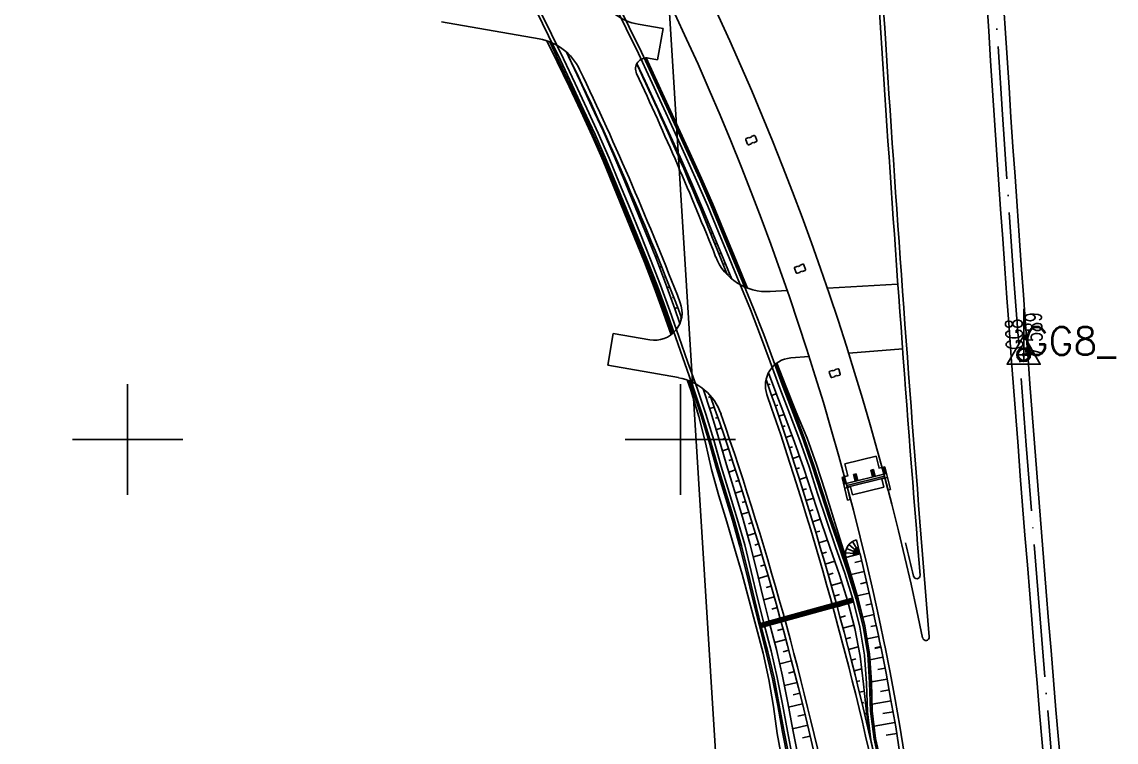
# Model space of a CAD drawing. Header units: inches. Extents: x 499362 to 502582, y 2541888 to 2545349.
# Drawn here: x 501180.9 to 501378.8, y 2543145.3 to 2543275.5 of the extents above; entities that cross this region are included whole.
import ezdxf
from ezdxf.enums import TextEntityAlignment as Align

# ---------------------------------------------------------------- set-up
doc = ezdxf.new("R2010")
doc.units = ezdxf.units.IN
doc.linetypes.add('ACAD_ISO04W100', pattern=[30, 24, -3, 0, -3])
doc.linetypes.add('HIDDEN2', pattern=[4, 3, -1])
for name, color, linetype in [('0-段落划分', 2, 'Continuous'), ('坐标网', 2, 'Continuous'), ('控制导线点', 7, 'Continuous'), ('桥-立柱', 5, 'Continuous')]:
    doc.layers.add(name, color=color, linetype=linetype)
doc.styles.add('SB', font='txt.shx', dxfattribs={"height": 5, "bigfont": 'textf.shx'})
doc.styles.get("Standard").update_dxf_attribs({"font": 'simplex1.shx', "width": 0.7, "bigfont": 'hztxt.shx'})

# ---------------------------------------------------------------- blocks, each defined once
blk = doc.blocks.new('szs')
for p, q in [((-0.5, 0), (0.5, 0)), ((0, -0.5), (0, 0.5))]:
    blk.add_line(p, q)
blk = doc.blocks.new('s22')
blk.add_lwpolyline([(0, 1.732), (-1.5, -0.866), (1.5, -0.866)], close=True)
blk.add_point((0, 0))
blk = doc.blocks.new('A$C035667EC')
at = {"layer": '桥-立柱', "color": 1, "ltscale": 10}
for p, q in [((501312.17, 2543253.39), (501311.83, 2543254.22)), ((501312.38, 2543254.6), (501311.91, 2543254.42)), ((501312.38, 2543254.6), (501312.51, 2543254.55)), ((501312.79, 2543254.66), (501312.51, 2543254.55)), ((501312.84, 2543254.79), (501312.79, 2543254.66)), ((501312.89, 2543253.62), (501312.83, 2543253.49)), ((501313.3, 2543254.98), (501312.84, 2543254.79)), ((501313.16, 2543253.74), (501312.89, 2543253.62)), ((501313.29, 2543253.68), (501313.16, 2543253.74)), ((501313.76, 2543253.87), (501313.29, 2543253.68)), ((501313.5, 2543254.9), (501313.84, 2543254.07)), ((501312.83, 2543253.49), (501312.37, 2543253.3)), ((501320.96, 2543230.16), (501320.67, 2543231.01)), ((501321.23, 2543231.37), (501320.76, 2543231.2)), ((501321.63, 2543230.24), (501321.16, 2543230.07)), ((501321.23, 2543231.37), (501321.36, 2543231.31)), ((501321.64, 2543231.41), (501321.36, 2543231.31)), ((501321.69, 2543230.36), (501321.63, 2543230.24)), ((501321.7, 2543231.53), (501321.64, 2543231.41)), ((501321.97, 2543230.46), (501321.69, 2543230.36)), ((501322.17, 2543231.7), (501321.7, 2543231.53)), ((501322.1, 2543230.4), (501321.97, 2543230.46)), ((501322.57, 2543230.57), (501322.1, 2543230.4)), ((501322.36, 2543231.61), (501322.66, 2543230.76)), ((501327.2, 2543211.33), (501326.94, 2543212.19)), ((501327.52, 2543212.52), (501327.04, 2543212.38)), ((501327.52, 2543212.52), (501327.64, 2543212.46)), ((501327.93, 2543212.54), (501327.64, 2543212.46)), ((501328, 2543212.67), (501327.93, 2543212.54)), ((501328.48, 2543212.81), (501328, 2543212.67)), ((501328.66, 2543212.71), (501328.92, 2543211.85)), ((501327.86, 2543211.37), (501327.38, 2543211.23)), ((501327.93, 2543211.5), (501327.86, 2543211.37)), ((501328.22, 2543211.58), (501327.93, 2543211.5)), ((501328.34, 2543211.52), (501328.22, 2543211.58)), ((501328.82, 2543211.66), (501328.34, 2543211.52))]:
    blk.add_line(p, q, dxfattribs=at)
at = {"layer": '桥-立柱', "color": 1, "linetype": 'Continuous'}
for p, q in [((501329.76, 2543195.64), (501335.39, 2543197.03)), ((501335.94, 2543194.82), (501335.39, 2543197.03)), ((501330.31, 2543193.43), (501329.76, 2543195.64)), ((501334.44, 2543194.45), (501334.91, 2543194.57)), ((501334.74, 2543193.24), (501334.44, 2543194.45)), ((501334.97, 2543193.3), (501334.67, 2543194.51)), ((501335.21, 2543193.36), (501334.91, 2543194.57)), ((501337.01, 2543195.09), (501335.92, 2543194.82)), ((501336.76, 2543195.03), (501337.06, 2543193.82)), ((501337.01, 2543195.09), (501338.02, 2543190.99)), ((501330.02, 2543193.36), (501329.24, 2543193.17)), ((501329.24, 2543193.17), (501330.25, 2543189.07)), ((501329.48, 2543193.23), (501329.78, 2543192.01)), ((501337.31, 2543193.88), (501329.54, 2543191.95)), ((501330.33, 2543193.44), (501330.02, 2543193.36)), ((501336.92, 2543193.37), (501330.12, 2543191.69)), ((501336.99, 2543193.08), (501330.19, 2543191.39)), ((501331.8, 2543193.8), (501331.33, 2543193.69)), ((501331.63, 2543192.47), (501331.33, 2543193.69)), ((501331.88, 2543192.53), (501331.58, 2543193.75)), ((501332.1, 2543192.59), (501331.8, 2543193.8)), ((501337, 2543193.03), (501336.42, 2543192.88)), ((501336.79, 2543191.4), (501336.42, 2543192.88)), ((501336.82, 2543193.76), (501337.53, 2543190.87)), ((501337.49, 2543193.15), (501337, 2543193.03)), ((501330.21, 2543191.35), (501329.72, 2543191.23)), ((501329.72, 2543191.23), (501330.21, 2543191.35)), ((501330.03, 2543192.07), (501330.74, 2543189.19)), ((501330.79, 2543191.49), (501330.21, 2543191.35)), ((501331.15, 2543190.01), (501330.79, 2543191.49)), ((501336.79, 2543191.4), (501331.15, 2543190.01)), ((501338.02, 2543190.99), (501337.53, 2543190.87)), ((501330.25, 2543189.07), (501330.74, 2543189.19))]:
    blk.add_line(p, q, dxfattribs=at)
at = {"layer": '桥-立柱', "color": 1, "ltscale": 10}
for centre, start, end in [((501311.97, 2543254.28), 112.1627, 202.1627), ((501313.36, 2543254.84), 22.1627, 112.1627), ((501313.7, 2543254.01), 292.1627, 22.1627), ((501312.31, 2543253.44), 202.1627, 292.1627), ((501320.81, 2543231.06), 109.4081, 199.4081), ((501321.11, 2543230.21), 199.4081, 289.4081), ((501322.22, 2543231.56), 19.4081, 109.4081), ((501322.52, 2543230.71), 289.4081, 19.4081), ((501327.08, 2543212.24), 106.6535, 196.6535), ((501328.52, 2543212.67), 16.6535, 106.6535), ((501327.34, 2543211.37), 196.6535, 286.6535), ((501328.78, 2543211.8), 286.6535, 16.6535)]:
    blk.add_arc(centre, 0.15, start, end, dxfattribs=at)
blk = doc.blocks.new('A$C3A006F90')
at = {"layer": '0-段落划分', "color": 2, "linetype": 'Continuous'}
for p, q in [((501293.86, 2543344.61), (501306.9, 2543134.86)), ((501293.56, 2543264.77), (501293.65, 2543264.81)), ((501294.4, 2543262.95), (501294.44, 2543262.97)), ((501295.23, 2543261.14), (501295.32, 2543261.18)), ((501296.06, 2543259.32), (501296.11, 2543259.34)), ((501296.88, 2543257.49), (501296.99, 2543257.54)), ((501297.69, 2543255.66), (501297.76, 2543255.69)), ((501298.5, 2543253.84), (501298.65, 2543253.9)), ((501299.3, 2543252), (501299.39, 2543252.04)), ((501300.1, 2543250.17), (501300.31, 2543250.26)), ((501300.89, 2543248.33), (501301.01, 2543248.38)), ((501301.68, 2543246.49), (501301.95, 2543246.61)), ((501302.46, 2543244.65), (501302.6, 2543244.71)), ((501303.23, 2543242.81), (501303.53, 2543242.93)), ((501303.99, 2543240.96), (501304.15, 2543241.02)), ((501304.75, 2543239.11), (501305.07, 2543239.24)), ((501294.32, 2543236.88), (501294.16, 2543236.81)), ((501305.51, 2543237.26), (501305.67, 2543237.32)), ((501295.08, 2543235.03), (501294.75, 2543234.9)), ((501306.26, 2543235.4), (501306.6, 2543235.54)), ((501295.83, 2543233.18), (501295.67, 2543233.11)), ((501307, 2543233.54), (501307.18, 2543233.62)), ((501307.74, 2543231.68), (501308.14, 2543231.84)), ((501296.58, 2543231.32), (501296.22, 2543231.18)), ((501308.47, 2543229.82), (501308.69, 2543229.91)), ((501297.32, 2543229.47), (501297.13, 2543229.39)), ((501298.06, 2543227.61), (501297.64, 2543227.44)), ((501298.79, 2543225.74), (501298.55, 2543225.65)), ((501299.51, 2543223.88), (501299, 2543223.68)), ((501300.23, 2543222.01), (501299.94, 2543221.9)), ((501315.85, 2543209.88), (501316.24, 2543210.02)), ((501316.51, 2543207.99), (501317.34, 2543208.28)), ((501305.46, 2543207.77), (501305.07, 2543207.64)), ((501317.16, 2543206.1), (501317.61, 2543206.25)), ((501306.12, 2543205.89), (501305.31, 2543205.6)), ((501317.8, 2543204.21), (501318.77, 2543204.53)), ((501306.78, 2543204), (501306.34, 2543203.85)), ((501318.44, 2543202.31), (501318.96, 2543202.49)), ((501307.43, 2543202.1), (501306.5, 2543201.79)), ((501308.07, 2543200.21), (501307.57, 2543200.04)), ((501319.08, 2543200.41), (501320.2, 2543200.78)), ((501308.71, 2543198.32), (501307.63, 2543197.95)), ((501319.7, 2543198.51), (501320.3, 2543198.71)), ((501309.34, 2543196.42), (501308.76, 2543196.23)), ((501320.32, 2543196.61), (501321.55, 2543197.01)), ((501309.96, 2543194.52), (501308.76, 2543194.12)), ((501320.94, 2543194.71), (501321.57, 2543194.91)), ((501310.58, 2543192.62), (501309.96, 2543192.41)), ((501321.55, 2543192.8), (501322.83, 2543193.21)), ((501311.19, 2543190.71), (501309.91, 2543190.3)), ((501322.15, 2543190.9), (501322.79, 2543191.1)), ((501311.8, 2543188.81), (501311.15, 2543188.6)), ((501322.75, 2543188.99), (501324.06, 2543189.39)), ((501312.4, 2543186.9), (501311.1, 2543186.49)), ((501323.34, 2543187.08), (501324.01, 2543187.28)), ((501312.99, 2543184.99), (501312.32, 2543184.78)), ((501323.92, 2543185.16), (501325.32, 2543185.59)), ((501313.58, 2543183.08), (501312.2, 2543182.65)), ((501324.5, 2543183.25), (501325.23, 2543183.47)), ((501314.16, 2543181.16), (501313.44, 2543180.94)), ((501325.07, 2543181.33), (501326.62, 2543181.79)), ((501332.49, 2543179.37), (501330.5, 2543181.04)), ((501332.49, 2543179.37), (501331.12, 2543181.57)), ((501332.49, 2543179.37), (501331.87, 2543181.89)), ((501332.49, 2543179.37), (501331.99, 2543180.57)), ((501314.73, 2543179.25), (501313.21, 2543178.79)), ((501325.63, 2543179.41), (501326.46, 2543179.65)), ((501332.49, 2543179.37), (501329.87, 2543179.54)), ((501332.49, 2543179.37), (501329.93, 2543178.71)), ((501332.49, 2543179.37), (501330.06, 2543180.34)), ((501332.49, 2543179.37), (501331.17, 2543179.25)), ((501332.49, 2543179.37), (501331.21, 2543179.66)), ((501332.49, 2543179.37), (501331.37, 2543180.04)), ((501332.49, 2543179.37), (501331.64, 2543180.35)), ((501315.3, 2543177.33), (501314.49, 2543177.09)), ((501326.19, 2543177.49), (501327.93, 2543178)), ((501332.79, 2543178.09), (501331.55, 2543177.8)), ((501315.86, 2543175.41), (501314.15, 2543174.91)), ((501326.74, 2543175.57), (501327.66, 2543175.83)), ((501333.25, 2543176.15), (501330.88, 2543175.59)), ((501316.42, 2543173.49), (501315.51, 2543173.23)), ((501327.29, 2543173.65), (501329.2, 2543174.19)), ((501333.71, 2543174.2), (501332.57, 2543173.94)), ((501316.96, 2543171.56), (501315.07, 2543171.03)), ((501327.83, 2543171.72), (501328.81, 2543171.99)), ((501334.15, 2543172.25), (501331.99, 2543171.76)), ((501317.51, 2543169.64), (501316.53, 2543169.36)), ((501328.36, 2543169.79), (501330.37, 2543170.34)), ((501334.59, 2543170.3), (501333.54, 2543170.07)), ((501318.04, 2543167.71), (501316.04, 2543167.16)), ((501328.88, 2543167.86), (501329.88, 2543168.13)), ((501335.02, 2543168.35), (501332.99, 2543167.9)), ((501318.57, 2543165.78), (501317.56, 2543165.51)), ((501329.41, 2543165.93), (501331.37, 2543166.46)), ((501335.44, 2543166.39), (501334.44, 2543166.18)), ((501319.09, 2543163.85), (501317.05, 2543163.3)), ((501329.92, 2543164), (501330.86, 2543164.25)), ((501335.86, 2543164.43), (501333.77, 2543164)), ((501336.24, 2543162.6), (501335.15, 2543162.38)), ((501319.61, 2543161.92), (501318.58, 2543161.65)), ((501330.43, 2543162.06), (501332.18, 2543162.52)), ((501336.63, 2543160.64), (501334.29, 2543160.17)), ((501336.27, 2543162.48), (501335.18, 2543162.25)), ((501320.12, 2543159.98), (501317.99, 2543159.43)), ((501330.93, 2543160.13), (501331.74, 2543160.34)), ((501337.02, 2543158.68), (501335.72, 2543158.42)), ((501320.62, 2543158.05), (501319.53, 2543157.77)), ((501331.42, 2543158.19), (501332.8, 2543158.54)), ((501337.4, 2543156.71), (501334.56, 2543156.18)), ((501321.12, 2543156.11), (501318.84, 2543155.53)), ((501331.91, 2543156.25), (501332.48, 2543156.39)), ((501337.76, 2543154.75), (501336.19, 2543154.45)), ((501321.61, 2543154.17), (501320.41, 2543153.87)), ((501332.39, 2543154.31), (501333.28, 2543154.53)), ((501338.13, 2543152.78), (501334.68, 2543152.18)), ((501322.09, 2543152.23), (501319.59, 2543151.61)), ((501332.87, 2543152.37), (501333.17, 2543152.44)), ((501338.47, 2543150.81), (501336.64, 2543150.49)), ((501322.57, 2543150.29), (501321.25, 2543149.97)), ((501333.34, 2543150.42), (501333.69, 2543150.51)), ((501338.81, 2543148.84), (501335.05, 2543148.19)), ((501323.04, 2543148.35), (501320.29, 2543147.69)), ((501333.8, 2543148.48), (501333.9, 2543148.5)), ((501339.14, 2543146.86), (501337.21, 2543146.55)), ((501323.5, 2543146.4), (501322.09, 2543146.07)), ((501334.26, 2543146.53), (501334.31, 2543146.54))]:
    blk.add_line(p, q, dxfattribs=at)
at = {"layer": '0-段落划分', "color": 2}
for p, q in [((501256.76, 2543275.52), (501274.47, 2543272.44)), ((501292.38, 2543275.11), (501296.87, 2543274.33)), ((501296.87, 2543274.33), (501295.88, 2543268.69)), ((501294.24, 2543268.98), (501295.88, 2543268.69)), ((501326.59, 2543227.38), (501339.3, 2543228.13)), ((501316.27, 2543226.76), (501319.33, 2543226.95)), ((501287.87, 2543219.16), (501286.85, 2543213.48)), ((501287.87, 2543219.16), (501294.46, 2543218.02)), ((501330.45, 2543215.62), (501340.25, 2543216.42)), ((501319.98, 2543214.76), (501323.29, 2543215.03)), ((501286.85, 2543213.48), (501299.66, 2543211.2))]:
    blk.add_line(p, q, dxfattribs=at)
at = {"layer": '0-段落划分', "color": 2, "linetype": 'Continuous', "flags": 128}
for points in [[(501283.38, 2543287.88), (501285.68, 2543283.38), (501287.94, 2543278.86), (501290.19, 2543274.34), (501292.4, 2543269.79), (501294.55, 2543265.22), (501294.55, 2543265.22)], [(501283.38, 2543287.88), (501285.68, 2543283.38), (501287.94, 2543278.86), (501290.19, 2543274.34), (501292.4, 2543269.79), (501294.55, 2543265.22), (501294.55, 2543265.22)], [(501283.91, 2543288.15), (501286.21, 2543283.65), (501288.48, 2543279.13), (501290.73, 2543274.6), (501292.94, 2543270.05), (501295.1, 2543265.48), (501295.1, 2543265.48)], [(501283.91, 2543288.15), (501286.21, 2543283.65), (501288.48, 2543279.13), (501290.73, 2543274.6), (501292.94, 2543270.05), (501295.1, 2543265.48), (501295.1, 2543265.48)], [(501271.71, 2543281.86), (501273.96, 2543277.46), (501276.16, 2543273.03), (501278.31, 2543268.58), (501280.42, 2543264.11), (501282.5, 2543259.63), (501282.5, 2543259.63)], [(501271.71, 2543281.86), (501273.96, 2543277.46), (501276.16, 2543273.03), (501278.31, 2543268.58), (501280.42, 2543264.11), (501282.5, 2543259.63), (501282.5, 2543259.63)], [(501272.25, 2543282.14), (501274.49, 2543277.73), (501276.69, 2543273.3), (501278.85, 2543268.84), (501280.96, 2543264.37), (501283.05, 2543259.88), (501283.05, 2543259.88)], [(501272.25, 2543282.14), (501274.49, 2543277.73), (501276.69, 2543273.3), (501278.85, 2543268.84), (501280.96, 2543264.37), (501283.05, 2543259.88), (501283.05, 2543259.88)], [(501275.82, 2543272.11), (501277.72, 2543268.3), (501279.88, 2543263.86), (501282, 2543259.4), (501282, 2543259.4)], [(501276.36, 2543271.92), (501278.04, 2543268.45), (501280.14, 2543263.98), (501282.23, 2543259.5), (501282.23, 2543259.5)], [(501279.34, 2543270.12), (501279.75, 2543269.28), (501281.86, 2543264.8), (501283.95, 2543260.3), (501283.95, 2543260.3)], [(501292.14, 2543267.98), (501293.65, 2543264.8), (501293.65, 2543264.8)], [(501293.76, 2543269.01), (501295.37, 2543265.6), (501295.37, 2543265.6)], [(501293.8, 2543269.01), (501295.38, 2543265.61), (501295.38, 2543265.61)], [(501295.37, 2543265.6), (501297.49, 2543261.01), (501299.59, 2543256.4), (501301.7, 2543251.8), (501303.77, 2543247.18), (501305.77, 2543242.53), (501305.77, 2543242.53)], [(501295.38, 2543265.61), (501297.5, 2543261.01), (501299.62, 2543256.42), (501301.74, 2543251.82), (501303.84, 2543247.21), (501305.86, 2543242.57), (501305.86, 2543242.57)], [(501293.65, 2543264.8), (501295.76, 2543260.22), (501297.86, 2543255.63), (501299.95, 2543251.04), (501302.02, 2543246.44), (501304.02, 2543241.81), (501304.02, 2543241.81)], [(501294.55, 2543265.22), (501296.67, 2543260.63), (501298.77, 2543256.04), (501300.87, 2543251.44), (501302.94, 2543246.83), (501304.94, 2543242.19), (501304.94, 2543242.19)], [(501294.55, 2543265.22), (501296.67, 2543260.63), (501298.77, 2543256.04), (501300.87, 2543251.44), (501302.94, 2543246.83), (501304.94, 2543242.19), (501304.94, 2543242.19)], [(501295.1, 2543265.48), (501297.21, 2543260.88), (501299.32, 2543256.28), (501301.42, 2543251.68), (501303.5, 2543247.07), (501305.49, 2543242.42), (501305.49, 2543242.42)], [(501295.1, 2543265.48), (501297.21, 2543260.88), (501299.32, 2543256.28), (501301.42, 2543251.68), (501303.5, 2543247.07), (501305.49, 2543242.42), (501305.49, 2543242.42)], [(501282.5, 2543259.63), (501284.56, 2543255.14), (501286.55, 2543250.61), (501288.46, 2543246.06), (501290.33, 2543241.48), (501292.2, 2543236.91), (501292.2, 2543236.91)], [(501282.5, 2543259.63), (501284.56, 2543255.14), (501286.55, 2543250.61), (501288.46, 2543246.06), (501290.33, 2543241.48), (501292.2, 2543236.91), (501292.2, 2543236.91)], [(501283.05, 2543259.88), (501285.1, 2543255.38), (501287.09, 2543250.86), (501289.01, 2543246.3), (501290.89, 2543241.72), (501292.76, 2543237.14), (501292.76, 2543237.14)], [(501283.05, 2543259.88), (501285.1, 2543255.38), (501287.09, 2543250.86), (501289.01, 2543246.3), (501290.89, 2543241.72), (501292.76, 2543237.14), (501292.76, 2543237.14)], [(501283.95, 2543260.3), (501286.01, 2543255.8), (501288.01, 2543251.26), (501289.93, 2543246.69), (501291.81, 2543242.11), (501293.68, 2543237.52), (501293.68, 2543237.52)], [(501282, 2543259.4), (501284.05, 2543254.91), (501286.03, 2543250.38), (501287.92, 2543245.82), (501289.76, 2543241.24), (501291.62, 2543236.67), (501291.62, 2543236.67)], [(501282.23, 2543259.5), (501284.28, 2543255.01), (501286.27, 2543250.49), (501288.19, 2543245.94), (501290.06, 2543241.37), (501291.93, 2543236.79), (501291.93, 2543236.79)], [(501304.02, 2543241.81), (501305.94, 2543237.14), (501307.87, 2543232.48), (501309.32, 2543229.03)], [(501304.94, 2543242.19), (501306.87, 2543237.52), (501308.8, 2543232.85), (501310.76, 2543228.18), (501312.69, 2543223.51), (501314.52, 2543218.79), (501314.52, 2543218.79)], [(501304.94, 2543242.19), (501306.87, 2543237.52), (501308.8, 2543232.85), (501310.76, 2543228.18), (501312.69, 2543223.51), (501314.52, 2543218.79), (501314.52, 2543218.79)], [(501305.49, 2543242.42), (501307.42, 2543237.74), (501309.36, 2543233.07), (501311.32, 2543228.4), (501313.25, 2543223.72), (501315.08, 2543219), (501315.08, 2543219)], [(501305.49, 2543242.42), (501307.42, 2543237.74), (501309.36, 2543233.07), (501311.32, 2543228.4), (501313.25, 2543223.72), (501315.08, 2543219), (501315.08, 2543219)], [(501305.77, 2543242.53), (501307.7, 2543237.85), (501309.64, 2543233.18), (501311.6, 2543228.5), (501312.04, 2543227.43)], [(501305.86, 2543242.57), (501307.79, 2543237.89), (501309.73, 2543233.21), (501311.69, 2543228.54), (501312.17, 2543227.38)], [(501291.62, 2543236.67), (501293.48, 2543232.1), (501295.26, 2543227.49), (501296.95, 2543222.86), (501298.33, 2543218.96)], [(501291.93, 2543236.79), (501293.79, 2543232.22), (501295.56, 2543227.61), (501297.24, 2543222.97), (501298.57, 2543219.15)], [(501292.2, 2543236.91), (501294.06, 2543232.33), (501295.84, 2543227.72), (501297.52, 2543223.08), (501299.15, 2543218.41), (501300.8, 2543213.76), (501300.8, 2543213.76)], [(501292.2, 2543236.91), (501294.06, 2543232.33), (501295.84, 2543227.72), (501297.52, 2543223.08), (501298.81, 2543219.37)], [(501292.76, 2543237.14), (501294.62, 2543232.56), (501296.4, 2543227.94), (501298.08, 2543223.29), (501299.71, 2543218.62), (501301.36, 2543213.96), (501301.36, 2543213.96)], [(501292.76, 2543237.14), (501294.62, 2543232.56), (501296.4, 2543227.94), (501298.08, 2543223.29), (501299.71, 2543218.62), (501301.36, 2543213.96), (501301.36, 2543213.96)], [(501293.68, 2543237.52), (501295.55, 2543232.93), (501297.33, 2543228.31), (501299.01, 2543223.65), (501299.93, 2543221.02)], [(501314.52, 2543218.79), (501316.26, 2543214.04), (501318.02, 2543209.3), (501319.83, 2543204.57), (501321.62, 2543199.83), (501323.29, 2543195.05), (501323.29, 2543195.05)], [(501314.52, 2543218.79), (501316.26, 2543214.04), (501318.02, 2543209.3), (501319.83, 2543204.57), (501321.62, 2543199.83), (501323.29, 2543195.05), (501323.29, 2543195.05)], [(501315.08, 2543219), (501316.82, 2543214.24), (501318.59, 2543209.5), (501320.4, 2543204.76), (501322.19, 2543200.02), (501323.86, 2543195.23), (501323.86, 2543195.23)], [(501315.08, 2543219), (501316.82, 2543214.24), (501318.59, 2543209.5), (501320.4, 2543204.76), (501322.19, 2543200.02), (501323.86, 2543195.23), (501323.86, 2543195.23)], [(501300.8, 2543213.76), (501302.46, 2543209.11), (501304.02, 2543204.42), (501305.46, 2543199.7), (501306.83, 2543194.96), (501308.26, 2543190.23), (501308.26, 2543190.23)], [(501301.36, 2543213.96), (501303.03, 2543209.31), (501304.59, 2543204.62), (501306.03, 2543199.89), (501307.4, 2543195.15), (501308.83, 2543190.42), (501308.83, 2543190.42)], [(501301.36, 2543213.96), (501303.03, 2543209.31), (501304.59, 2543204.62), (501306.03, 2543199.89), (501307.4, 2543195.15), (501308.83, 2543190.42), (501308.83, 2543190.42)], [(501315.93, 2543212.05), (501317.08, 2543208.97), (501318.88, 2543204.25), (501320.67, 2543199.52), (501322.34, 2543194.75), (501322.34, 2543194.75)], [(501317.33, 2543213.74), (501318.87, 2543209.6), (501320.68, 2543204.86), (501322.48, 2543200.11), (501324.15, 2543195.33), (501324.15, 2543195.33)], [(501317.44, 2543213.82), (501319.05, 2543209.66), (501320.97, 2543204.96), (501322.91, 2543200.26), (501324.65, 2543195.49), (501324.65, 2543195.49)], [(501301.23, 2543210.79), (501301.89, 2543208.91), (501303.33, 2543204.18), (501304.54, 2543199.39), (501305.65, 2543194.57), (501306.93, 2543189.81), (501306.93, 2543189.81)], [(501301.59, 2543210.65), (501302.18, 2543209.01), (501303.74, 2543204.33), (501305.18, 2543199.6), (501306.55, 2543194.86), (501307.97, 2543190.14), (501307.97, 2543190.14)], [(501301.97, 2543210.49), (501302.46, 2543209.11), (501304.02, 2543204.42), (501305.46, 2543199.7), (501306.83, 2543194.96), (501308.26, 2543190.23), (501308.26, 2543190.23)], [(501304.12, 2543209.19), (501305.53, 2543204.95), (501306.97, 2543200.21), (501308.35, 2543195.46), (501309.78, 2543190.72), (501309.78, 2543190.72)], [(501322.34, 2543194.75), (501323.88, 2543189.93), (501325.47, 2543185.13), (501327.12, 2543180.35), (501328.77, 2543175.56), (501330.27, 2543170.72), (501330.27, 2543170.72)], [(501323.29, 2543195.05), (501324.83, 2543190.23), (501326.43, 2543185.42), (501328.08, 2543180.63), (501329.74, 2543175.83), (501331.23, 2543170.99), (501331.23, 2543170.99)], [(501323.29, 2543195.05), (501324.83, 2543190.23), (501326.43, 2543185.42), (501328.08, 2543180.63), (501329.74, 2543175.83), (501331.23, 2543170.99), (501331.23, 2543170.99)], [(501323.86, 2543195.23), (501325.41, 2543190.41), (501327, 2543185.6), (501328.66, 2543180.8), (501330.31, 2543176), (501331.81, 2543171.15), (501331.81, 2543171.15)], [(501323.86, 2543195.23), (501325.41, 2543190.41), (501327, 2543185.6), (501328.66, 2543180.8), (501330.31, 2543176), (501331.81, 2543171.15), (501331.81, 2543171.15)], [(501324.15, 2543195.33), (501325.69, 2543190.5), (501327.29, 2543185.68), (501328.95, 2543180.88), (501330.6, 2543176.08), (501332.1, 2543171.23), (501332.1, 2543171.23)], [(501324.65, 2543195.49), (501326.18, 2543190.65), (501327.71, 2543185.81), (501329.23, 2543180.97), (501330.73, 2543176.12), (501332.14, 2543171.24), (501332.14, 2543171.24)], [(501308.83, 2543190.42), (501310.3, 2543185.7), (501311.64, 2543180.95), (501312.83, 2543176.16), (501313.95, 2543171.35), (501315.15, 2543166.56), (501315.15, 2543166.56)], [(501308.83, 2543190.42), (501310.3, 2543185.7), (501311.64, 2543180.95), (501312.83, 2543176.16), (501313.95, 2543171.35), (501315.15, 2543166.56), (501315.15, 2543166.56)], [(501309.78, 2543190.72), (501311.25, 2543186), (501312.59, 2543181.24), (501313.79, 2543176.44), (501314.92, 2543171.62), (501316.12, 2543166.83), (501316.12, 2543166.83)], [(501306.93, 2543189.81), (501308.41, 2543185.11), (501309.82, 2543180.4), (501311.15, 2543175.67), (501312.44, 2543170.92), (501313.73, 2543166.17), (501313.73, 2543166.17)], [(501307.97, 2543190.14), (501309.44, 2543185.44), (501310.78, 2543180.69), (501311.97, 2543175.91), (501313.09, 2543171.1), (501314.29, 2543166.32), (501314.29, 2543166.32)], [(501308.26, 2543190.23), (501309.73, 2543185.53), (501311.06, 2543180.78), (501312.26, 2543175.99), (501313.38, 2543171.18), (501314.58, 2543166.4), (501314.58, 2543166.4)], [(501308.26, 2543190.23), (501309.73, 2543185.53), (501311.06, 2543180.78), (501312.26, 2543175.99), (501313.38, 2543171.18), (501314.58, 2543166.4), (501314.58, 2543166.4)], [(501330.27, 2543170.72), (501331.54, 2543165.82), (501332.51, 2543160.85), (501333.15, 2543155.8), (501333.65, 2543150.72), (501334.44, 2543145.72), (501334.44, 2543145.72)], [(501331.23, 2543170.99), (501332.48, 2543166.07), (501333.31, 2543161.05), (501333.66, 2543155.92), (501333.83, 2543150.76), (501334.44, 2543145.72), (501334.44, 2543145.72)], [(501331.81, 2543171.15), (501333.06, 2543166.23), (501333.89, 2543161.2), (501334.24, 2543156.07), (501334.41, 2543150.9), (501335.03, 2543145.86), (501335.03, 2543145.86)], [(501331.81, 2543171.15), (501333.06, 2543166.23), (501333.89, 2543161.2), (501334.24, 2543156.07), (501334.41, 2543150.9), (501335.03, 2543145.86), (501335.03, 2543145.86)], [(501332.1, 2543171.23), (501333.35, 2543166.31), (501334.18, 2543161.28), (501334.54, 2543156.14), (501334.7, 2543150.97), (501335.32, 2543145.93), (501335.32, 2543145.93)], [(501332.14, 2543171.24), (501333.39, 2543166.32), (501334.21, 2543161.29), (501334.56, 2543156.15), (501334.71, 2543150.98), (501335.32, 2543145.93), (501335.32, 2543145.93)], [(501315.15, 2543166.56), (501316.42, 2543161.8), (501317.53, 2543156.99), (501318.48, 2543152.15), (501319.35, 2543147.29), (501320.31, 2543142.46), (501320.31, 2543142.46)], [(501315.15, 2543166.56), (501316.42, 2543161.8), (501317.53, 2543156.99), (501318.48, 2543152.15), (501319.35, 2543147.29), (501320.31, 2543142.46), (501320.31, 2543142.46)], [(501316.12, 2543166.83), (501317.38, 2543162.05), (501318.5, 2543157.24), (501319.45, 2543152.39), (501320.32, 2543147.52), (501321.29, 2543142.68), (501321.29, 2543142.68)], [(501313.73, 2543166.17), (501314.98, 2543161.41), (501316.02, 2543156.6), (501316.82, 2543151.73), (501317.51, 2543146.85), (501318.39, 2543142.01), (501318.39, 2543142.01)], [(501314.29, 2543166.32), (501315.55, 2543161.56), (501316.66, 2543156.77), (501317.61, 2543151.93), (501318.47, 2543147.08), (501319.44, 2543142.25), (501319.44, 2543142.25)], [(501314.58, 2543166.4), (501315.84, 2543161.64), (501316.95, 2543156.84), (501317.9, 2543152), (501318.76, 2543147.15), (501319.73, 2543142.32), (501319.73, 2543142.32)], [(501314.58, 2543166.4), (501315.84, 2543161.64), (501316.95, 2543156.84), (501317.9, 2543152), (501318.76, 2543147.15), (501319.73, 2543142.32), (501319.73, 2543142.32)], [(501334.44, 2543145.72), (501335.56, 2543140.81), (501336.63, 2543135.88), (501337.67, 2543130.94), (501338.66, 2543126), (501339.62, 2543121.05), (501339.62, 2543121.05)], [(501335.03, 2543145.86), (501336.15, 2543140.94), (501337.22, 2543136), (501338.26, 2543131.06), (501339.25, 2543126.11), (501340.21, 2543121.16), (501340.21, 2543121.16)], [(501335.03, 2543145.86), (501336.15, 2543140.94), (501337.22, 2543136), (501338.26, 2543131.06), (501339.25, 2543126.11), (501340.21, 2543121.16), (501340.21, 2543121.16)], [(501335.32, 2543145.93), (501336.44, 2543141), (501337.51, 2543136.07), (501338.55, 2543131.12), (501339.55, 2543126.17), (501340.5, 2543121.21), (501340.5, 2543121.21)], [(501335.32, 2543145.93), (501336.44, 2543141), (501337.51, 2543136.07), (501338.55, 2543131.12), (501339.55, 2543126.17), (501340.5, 2543121.21), (501340.5, 2543121.21)]]:
    blk.add_lwpolyline(points, dxfattribs=at)
at = {"layer": '0-段落划分', "color": 2, "linetype": 'HIDDEN2', "ltscale": 15, "const_width": 1, "flags": 128}
blk.add_lwpolyline([(501314.58, 2543166.4), (501331.23, 2543170.99)], dxfattribs=at)
at = {"layer": '0-段落划分', "color": 2, "flags": 128}
for points in [[(501336.24, 2543162.6), (501337.2, 2543157.76), (501338.1, 2543152.91), (501338.95, 2543148.04), (501339.73, 2543143.17), (501340.47, 2543138.28), (501341.18, 2543133.38), (501341.84, 2543128.47), (501342.48, 2543123.56), (501343.09, 2543118.64), (501343.69, 2543113.71), (501344.28, 2543108.77), (501344.86, 2543103.84)], [(501336.98, 2543162.75), (501337.94, 2543157.9), (501338.84, 2543153.04), (501339.69, 2543148.17), (501340.47, 2543143.28), (501341.22, 2543138.39), (501341.92, 2543133.48), (501342.58, 2543128.57), (501343.22, 2543123.65), (501343.84, 2543118.73), (501344.44, 2543113.8), (501345.02, 2543108.86), (501345.61, 2543103.92)]]:
    blk.add_lwpolyline(points, dxfattribs=at)
at = {"layer": '0-段落划分', "color": 6, "linetype": 'ACAD_ISO04W100'}
blk.add_arc((507344.92, 2543658.92), 6000, 174.220781, 192.567374, dxfattribs=at)
at = {"layer": '0-段落划分', "color": 2}
for centre, radius, start, end in [((500833.57, 2543058.92), 514, 11.64, 47.4926), ((500833.57, 2543058.92), 521, 11.6534, 46.3908), ((507344.92, 2543658.92), 6001.5, 182.447155, 189.014277), ((507344.92, 2543658.92), 5998.5, 182.442913, 189.014257), ((507344.92, 2543658.92), 6021, 182.894518, 184.605201), ((507344.92, 2543658.92), 6020.25, 182.894518, 184.712459), ((501294.1, 2543284.96), 10, 206.5659, 260.1134), ((501272.75, 2543262.59), 10, 25.5479, 80.1333), ((500741.34, 2543008.58), 598.25, 20.90186, 25.91469), ((501293.89, 2543267.01), 2, 79.9944, 205.0664), ((500741.34, 2543008.58), 608.75, 21.31192, 25.21321), ((500741.34, 2543008.58), 599, 21.15502, 25.54794), ((500741.34, 2543008.58), 608, 21.66686, 25.06641), ((501315.68, 2543236.75), 10, 201.6669, 273.3967), ((501295.31, 2543222.95), 5, 260.1663, 21.155), ((501320.38, 2543209.78), 5, 94.6691, 199.1612), ((501297.9, 2543201.35), 10, 19.1048, 79.9054), ((500741.34, 2543008.58), 608.75, 11.40398, 19.4082), ((500741.34, 2543008.58), 608, 11.40398, 19.16116), ((500741.34, 2543008.58), 598.25, 11.40398, 19.47151), ((500741.34, 2543008.58), 599, 11.40398, 19.10476), ((500833.57, 2543058.92), 521.75, 12.8907, 13.5695), ((500833.57, 2543058.92), 513.25, 11.64, 13.5683), ((501342.76, 2543175.45), 0.6, 192.8907, 4.6052), ((501344.42, 2543164.28), 0.6, 191.6534, 4.7125)]:
    blk.add_arc(centre, radius, start, end, dxfattribs=at)
at = {"layer": '0-段落划分', "color": 2, "linetype": 'Continuous'}
blk.add_arc((501332.5, 2543179.32), 2.64, 103.714, 193.2035, dxfattribs=at)
blk.add_blockref('A$C035667EC', (0, 0), dxfattribs=at)
at = {"layer": '0-段落划分', "color": 2, "xscale": 2, "yscale": 2, "zscale": 2}
blk.add_blockref('s22', (501362.11, 2543215.35), dxfattribs=at)
at = {"layer": '0-段落划分', "color": 2}
blk.add_blockref('szs', (501362.11, 2543215.35), dxfattribs=at)
at = {"layer": '0-段落划分', "color": 2, "style": 'SB'}
blk.add_text('GG8_', height=5, dxfattribs=at).set_placement((501362.11, 2543215.35))
blk = doc.blocks.new('控制导线点')
at = {"layer": '控制导线点'}
for p, q in [((500961.792, 2543567.946, 3.298), (500960.192, 2543567.946)), ((500962.192, 2543568.346, 3.298), (500962.192, 2543569.946)), ((500962.192, 2543567.546, 3.298), (500962.192, 2543565.946)), ((500962.592, 2543567.946, 3.298), (500964.192, 2543567.946))]:
    blk.add_line(p, q, dxfattribs=at)
for centre, radius in [((500962.192, 2543567.946), 2.5), ((500962.192, 2543567.946), 2), ((500962.192, 2543567.946, 3.298), 0.4)]:
    blk.add_circle(centre, radius, dxfattribs=at)

msp = doc.modelspace()

# ---------------------------------------------------------------- linework, layer by layer
at = {"layer": '坐标网'}
for p, q in [((501200, 2543190), (501200, 2543210)), ((501300, 2543190), (501300, 2543210)), ((501190, 2543200), (501210, 2543200)), ((501290, 2543200), (501310, 2543200))]:
    msp.add_line(p, q, dxfattribs=at)
at = {"layer": '控制导线点'}
msp.add_line((501362.11, 2543216.6, -3.3), (501362.11, 2543223.64, -3.3), dxfattribs=at)

# ---------------------------------------------------------------- block references
at = {"layer": '0-段落划分'}
msp.add_blockref('A$C3A006F90', (0, 0), dxfattribs=at)
at = {"layer": '控制导线点', "xscale": 0.5, "yscale": 0.5, "zscale": 0.5}
msp.add_blockref('控制导线点', (250881.01, 1271431.38, -3.3), dxfattribs=at)

# ---------------------------------------------------------------- texts
at = {"layer": '控制导线点', "ltscale": 1000, "width": 0.7}
for s, p in [('7.589', (501363.78, 2543223.05, -5.55)), ('GG8', (501360.3, 2543221.82, -5.55))]:
    msp.add_text(s, height=3, rotation=91.9824, dxfattribs=at).set_placement(p, align=Align.MIDDLE_RIGHT)

doc.saveas('drawing.dxf')
